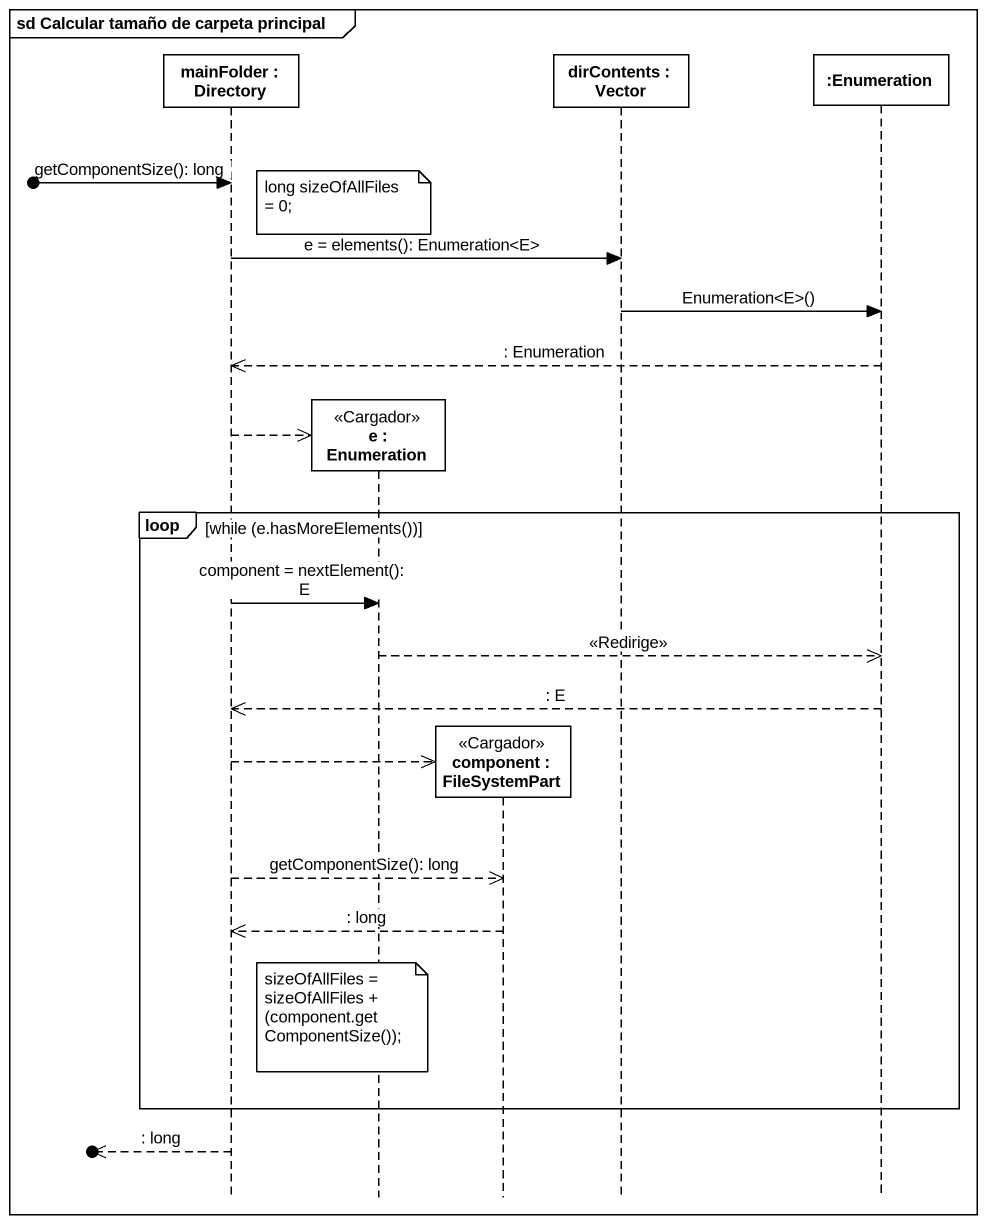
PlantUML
@startuml
mainframe sd Calcular tamaño de carpeta principal
hide footbox
participant "mainFolder : Directory" as mainFolder
participant "e : Enumeration" as e <<Cargador>>
participant "component : FileSystemPart" as component_ <<Cargador>>
participant "dirContents : Vector" as dirContents
participant ":Enumeration" as Enumeration

[o-> mainFolder : getComponentSize(): long
note over e : long sizeOfAllFiles = 0;
mainFolder -> dirContents : e = elements(): Enumeration<E>
dirContents -> Enumeration : Enumeration<E>()
Enumeration -->> mainFolder : : Enumeration
mainFolder -->> e **
loop while (e.hasMoreElements())
  mainFolder -> e : component = nextElement(): E
  e -->> Enumeration : <<Redirige>>
  Enumeration -->> mainFolder : : E
  mainFolder -->> component_ **
  mainFolder -->> component_ : getComponentSize(): long
  component_ -->> mainFolder : : long
  note over e : sizeOfAllFiles = sizeOfAllFiles + (component.getComponentSize());
end
[o<<-- mainFolder : : long
@enduml
